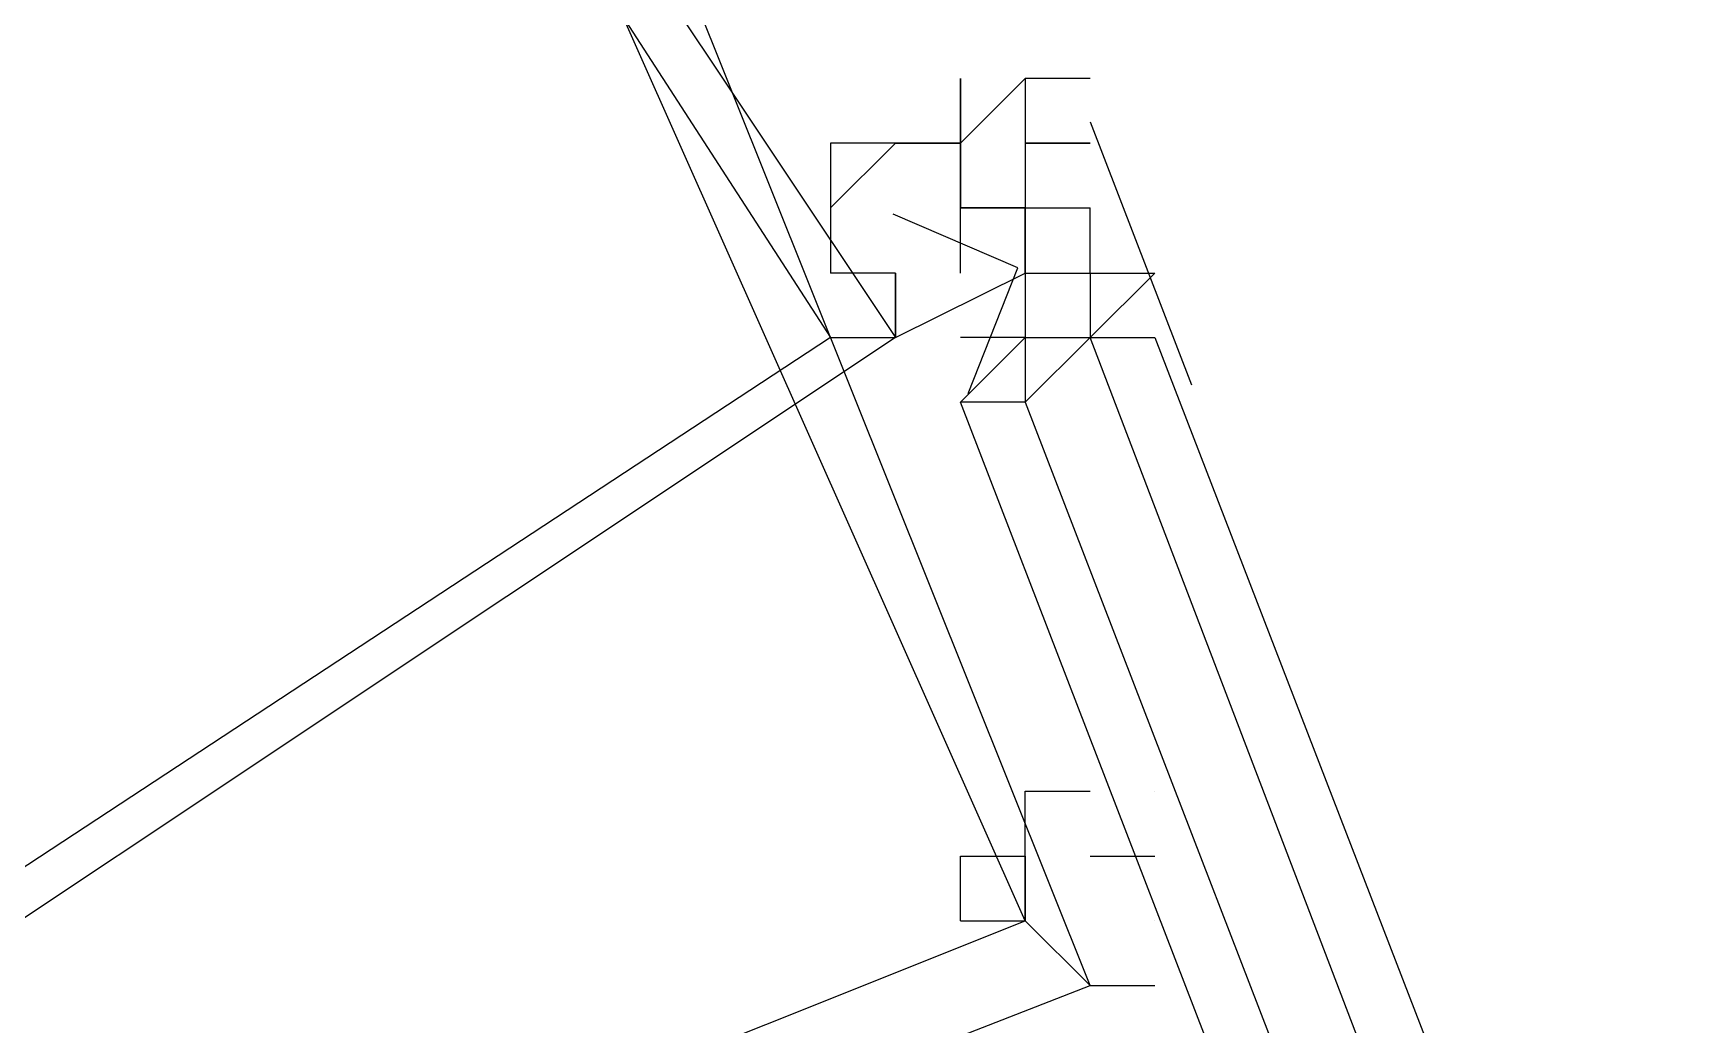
# Model space of a CAD drawing. Header units: feet. Extents: x -84 to 198, y -22 to 181.
# Drawn here: x 121.9293 to 122.27, y 53.0497 to 53.2538 of the extents above; entities that cross this region are included whole.
import ezdxf

# ---------------------------------------------------------------- set-up
doc = ezdxf.new("R2010")
doc.units = ezdxf.units.FT
doc.layers.add('A-LINEA', color=7, linetype='CONTINUOUS')

msp = doc.modelspace()

# ---------------------------------------------------------------- linework, layer by layer
at = {"layer": 'A-LINEA'}
for p, q in [((122.1333, 53.2444), (122.1333, 53.2311)), ((122.1333, 53.2444), (122.1333, 53.2311)), ((122.1333, 53.2444), (122.1333, 53.2444)), ((122.1467, 53.2444), (122.1333, 53.2444)), ((122.1333, 53.2444), (122.1333, 53.2311)), ((122.1333, 53.2444), (122.1333, 53.2311)), ((122.1333, 53.2444), (122.1333, 53.2444)), ((122.1467, 53.2444), (122.1333, 53.2444)), ((122.1467, 53.2355), (122.1675, 53.1814)), ((122.1467, 53.2355), (122.1675, 53.1814)), ((122.0933, 53.2311), (122.0933, 53.2311)), ((122.0933, 53.2311), (122.0933, 53.2311)), ((122.0933, 53.2311), (122.0933, 53.2311)), ((122.0933, 53.2311), (122.0933, 53.2311)), ((122.1067, 53.2311), (122.1067, 53.2311)), ((122.1067, 53.2311), (122.1067, 53.2311)), ((122.1067, 53.2311), (122.12, 53.2311)), ((122.1067, 53.2311), (122.1067, 53.2311)), ((122.1067, 53.2311), (122.12, 53.2311)), ((122.1067, 53.2311), (122.1067, 53.2311)), ((122.12, 53.2311), (122.1067, 53.2311)), ((122.12, 53.2311), (122.1067, 53.2311)), ((122.1067, 53.2311), (122.1067, 53.2311)), ((122.1067, 53.2311), (122.1067, 53.2311)), ((122.1067, 53.2311), (122.1067, 53.2311)), ((122.1067, 53.2311), (122.1067, 53.2311)), ((122.1067, 53.2311), (122.12, 53.2311)), ((122.1067, 53.2311), (122.1067, 53.2311)), ((122.1067, 53.2311), (122.12, 53.2311)), ((122.1067, 53.2311), (122.1067, 53.2311)), ((122.12, 53.2311), (122.1067, 53.2311)), ((122.12, 53.2311), (122.1067, 53.2311)), ((122.1067, 53.2311), (122.1067, 53.2311)), ((122.1067, 53.2311), (122.1067, 53.2311)), ((122.12, 53.2311), (122.12, 53.2311)), ((122.12, 53.2311), (122.12, 53.2311)), ((122.12, 53.2311), (122.12, 53.2311)), ((122.12, 53.2311), (122.12, 53.2311)), ((122.12, 53.2311), (122.12, 53.2311)), ((122.12, 53.2311), (122.12, 53.2311)), ((122.12, 53.2311), (122.12, 53.2311)), ((122.12, 53.2311), (122.12, 53.2311)), ((122.12, 53.2311), (122.12, 53.2311)), ((122.12, 53.2311), (122.12, 53.2311)), ((122.12, 53.2311), (122.12, 53.2311)), ((122.12, 53.2311), (122.12, 53.2311)), ((122.12, 53.2311), (122.12, 53.2311)), ((122.12, 53.2311), (122.12, 53.2311)), ((122.12, 53.2311), (122.12, 53.2311)), ((122.12, 53.2311), (122.12, 53.2311)), ((122.12, 53.2311), (122.12, 53.2311)), ((122.12, 53.2311), (122.12, 53.2311)), ((122.12, 53.2311), (122.12, 53.2178)), ((122.12, 53.2311), (122.12, 53.2311)), ((122.12, 53.2311), (122.12, 53.2311)), ((122.12, 53.2311), (122.12, 53.2311)), ((122.12, 53.2311), (122.12, 53.2311)), ((122.12, 53.2178), (122.12, 53.2311)), ((122.12, 53.2311), (122.12, 53.2311)), ((122.12, 53.2311), (122.12, 53.2311)), ((122.12, 53.2311), (122.12, 53.2311)), ((122.12, 53.2311), (122.12, 53.2311)), ((122.12, 53.2311), (122.12, 53.2311)), ((122.12, 53.2311), (122.12, 53.2311)), ((122.12, 53.2311), (122.12, 53.2311)), ((122.12, 53.2311), (122.12, 53.2311)), ((122.12, 53.2311), (122.12, 53.2311)), ((122.12, 53.2311), (122.12, 53.2311)), ((122.12, 53.2311), (122.12, 53.2311)), ((122.12, 53.2311), (122.12, 53.2311)), ((122.12, 53.2311), (122.12, 53.2311)), ((122.12, 53.2311), (122.12, 53.2311)), ((122.12, 53.2311), (122.12, 53.2311)), ((122.12, 53.2311), (122.12, 53.2311)), ((122.12, 53.2311), (122.12, 53.2311)), ((122.12, 53.2311), (122.12, 53.2311)), ((122.12, 53.2311), (122.12, 53.2311)), ((122.12, 53.2311), (122.12, 53.2311)), ((122.12, 53.2311), (122.12, 53.2311)), ((122.12, 53.2311), (122.12, 53.2178)), ((122.12, 53.2311), (122.12, 53.2311)), ((122.12, 53.2311), (122.12, 53.2311)), ((122.12, 53.2311), (122.12, 53.2311)), ((122.12, 53.2311), (122.12, 53.2311)), ((122.12, 53.2178), (122.12, 53.2311)), ((122.12, 53.2311), (122.12, 53.2311)), ((122.12, 53.2311), (122.12, 53.2311)), ((122.12, 53.2311), (122.12, 53.2311)), ((122.1333, 53.2311), (122.1333, 53.2311)), ((122.1333, 53.2311), (122.1467, 53.2311)), ((122.1333, 53.2311), (122.1333, 53.2311)), ((122.1333, 53.2311), (122.1333, 53.2311)), ((122.1333, 53.2311), (122.1333, 53.2311)), ((122.1333, 53.2311), (122.1333, 53.2311)), ((122.1333, 53.2311), (122.1333, 53.2311)), ((122.1333, 53.2311), (122.1333, 53.2311)), ((122.1333, 53.2311), (122.1333, 53.2178)), ((122.1333, 53.2311), (122.1333, 53.2311)), ((122.1333, 53.2311), (122.1333, 53.2178)), ((122.1333, 53.2311), (122.1333, 53.2311)), ((122.1333, 53.2311), (122.1333, 53.2311)), ((122.1333, 53.2311), (122.1333, 53.2311)), ((122.1333, 53.2311), (122.1333, 53.2311)), ((122.1333, 53.2311), (122.1333, 53.2311)), ((122.1333, 53.2311), (122.1333, 53.2311)), ((122.1333, 53.2311), (122.1333, 53.2311)), ((122.1333, 53.2311), (122.1333, 53.2311)), ((122.1333, 53.2311), (122.1333, 53.2311)), ((122.1333, 53.2311), (122.1333, 53.2311)), ((122.1333, 53.2311), (122.1333, 53.2311)), ((122.1333, 53.2311), (122.1333, 53.2311)), ((122.1333, 53.2311), (122.1333, 53.2311)), ((122.1333, 53.2311), (122.1333, 53.2311)), ((122.1333, 53.2311), (122.1333, 53.2311)), ((122.1333, 53.2311), (122.1467, 53.2311)), ((122.1333, 53.2311), (122.1333, 53.2311)), ((122.1333, 53.2311), (122.1333, 53.2311)), ((122.1333, 53.2311), (122.1333, 53.2311)), ((122.1333, 53.2311), (122.1333, 53.2311)), ((122.1333, 53.2311), (122.1333, 53.2311)), ((122.1333, 53.2311), (122.1333, 53.2311)), ((122.1333, 53.2311), (122.1333, 53.2178)), ((122.1333, 53.2311), (122.1333, 53.2311)), ((122.1333, 53.2311), (122.1333, 53.2178)), ((122.1333, 53.2311), (122.1333, 53.2311)), ((122.1333, 53.2311), (122.1333, 53.2311)), ((122.1333, 53.2311), (122.1333, 53.2311)), ((122.1333, 53.2311), (122.1333, 53.2311)), ((122.1333, 53.2311), (122.1333, 53.2311)), ((122.1333, 53.2311), (122.1333, 53.2311)), ((122.1333, 53.2311), (122.1333, 53.2311)), ((122.1333, 53.2311), (122.1333, 53.2311)), ((122.1333, 53.2311), (122.1333, 53.2311)), ((122.1333, 53.2311), (122.1333, 53.2311)), ((122.1333, 53.2311), (122.1333, 53.2311)), ((122.1333, 53.2311), (122.1333, 53.2311)), ((122.1333, 53.2311), (122.1333, 53.2311)), ((122.1333, 53.2311), (122.1333, 53.2311)), ((122.1467, 53.2311), (122.1467, 53.2311)), ((122.1467, 53.2311), (122.1467, 53.2311)), ((122.1467, 53.2311), (122.1467, 53.2311)), ((122.1467, 53.2311), (122.1467, 53.2311)), ((122.1467, 53.2311), (122.1467, 53.2311)), ((122.1467, 53.2311), (122.1467, 53.2311)), ((122.1467, 53.2311), (122.1467, 53.2311)), ((122.1467, 53.2311), (122.1467, 53.2311)), ((122.1467, 53.2311), (122.1467, 53.2311)), ((122.1467, 53.2311), (122.1467, 53.2311)), ((122.1467, 53.2311), (122.1467, 53.2311)), ((122.1467, 53.2311), (122.1467, 53.2311)), ((122.1467, 53.2311), (122.1467, 53.2311)), ((122.1467, 53.2311), (122.1467, 53.2311)), ((122.1467, 53.2311), (122.1467, 53.2311)), ((122.1467, 53.2311), (122.1467, 53.2311)), ((122.12, 53.2178), (122.12, 53.2178)), ((122.12, 53.2178), (122.12, 53.2178)), ((122.12, 53.2178), (122.12, 53.2178)), ((122.12, 53.2178), (122.12, 53.2178)), ((122.12, 53.2178), (122.12, 53.2178)), ((122.12, 53.2178), (122.12, 53.2178)), ((122.12, 53.2178), (122.1333, 53.2178)), ((122.12, 53.2178), (122.1333, 53.2178)), ((122.1333, 53.2178), (122.12, 53.2178)), ((122.12, 53.2178), (122.12, 53.2178)), ((122.1333, 53.2178), (122.12, 53.2178)), ((122.12, 53.2178), (122.12, 53.2178)), ((122.12, 53.2178), (122.12, 53.2178)), ((122.12, 53.2178), (122.12, 53.2178)), ((122.12, 53.2178), (122.12, 53.2178)), ((122.12, 53.2178), (122.12, 53.2178)), ((122.12, 53.2178), (122.12, 53.2178)), ((122.12, 53.2178), (122.1333, 53.2178)), ((122.12, 53.2178), (122.1333, 53.2178)), ((122.1333, 53.2178), (122.12, 53.2178)), ((122.12, 53.2178), (122.12, 53.2178)), ((122.1333, 53.2178), (122.12, 53.2178)), ((122.1333, 53.2178), (122.1333, 53.2178)), ((122.1333, 53.2178), (122.1333, 53.2178)), ((122.1333, 53.2178), (122.1333, 53.2044)), ((122.1333, 53.2178), (122.1333, 53.2178)), ((122.1333, 53.2178), (122.1333, 53.2044)), ((122.1333, 53.2178), (122.1333, 53.2178)), ((122.1333, 53.2178), (122.1333, 53.2178)), ((122.1333, 53.2178), (122.1333, 53.2178)), ((122.1333, 53.2178), (122.1333, 53.2178)), ((122.1333, 53.2178), (122.1333, 53.2044)), ((122.1333, 53.2178), (122.1467, 53.2178)), ((122.1333, 53.2178), (122.1333, 53.2178)), ((122.1333, 53.2178), (122.1333, 53.2178)), ((122.1333, 53.2178), (122.1333, 53.2178)), ((122.1333, 53.2178), (122.1333, 53.2178)), ((122.1333, 53.2178), (122.1333, 53.2178)), ((122.1333, 53.2178), (122.1333, 53.2178)), ((122.1333, 53.2178), (122.1333, 53.2178)), ((122.1333, 53.2178), (122.1333, 53.2178)), ((122.1333, 53.2178), (122.1333, 53.2178)), ((122.1333, 53.2178), (122.1333, 53.2178)), ((122.1333, 53.2178), (122.1333, 53.2178)), ((122.1333, 53.2178), (122.1333, 53.2178)), ((122.1333, 53.2178), (122.1333, 53.2178)), ((122.1333, 53.2044), (122.1333, 53.2178)), ((122.1333, 53.2044), (122.1333, 53.2178)), ((122.1333, 53.2044), (122.1333, 53.2178)), ((122.1333, 53.2178), (122.1333, 53.2178)), ((122.1333, 53.2044), (122.1333, 53.2178)), ((122.1333, 53.2044), (122.1333, 53.2178)), ((122.1333, 53.2044), (122.1333, 53.2178)), ((122.1333, 53.2178), (122.1333, 53.2178)), ((122.1333, 53.2178), (122.1333, 53.2178)), ((122.1333, 53.2178), (122.1333, 53.2178)), ((122.1333, 53.2178), (122.1333, 53.2044)), ((122.1333, 53.2178), (122.1333, 53.2178)), ((122.1333, 53.2178), (122.1333, 53.2044)), ((122.1333, 53.2178), (122.1333, 53.2178)), ((122.1333, 53.2178), (122.1333, 53.2178)), ((122.1333, 53.2178), (122.1333, 53.2178)), ((122.1333, 53.2178), (122.1333, 53.2178)), ((122.1333, 53.2178), (122.1333, 53.2044)), ((122.1333, 53.2178), (122.1467, 53.2178)), ((122.1333, 53.2178), (122.1333, 53.2178)), ((122.1333, 53.2178), (122.1333, 53.2178)), ((122.1333, 53.2178), (122.1333, 53.2178)), ((122.1333, 53.2178), (122.1333, 53.2178)), ((122.1333, 53.2178), (122.1333, 53.2178)), ((122.1333, 53.2178), (122.1333, 53.2178)), ((122.1333, 53.2178), (122.1333, 53.2178)), ((122.1333, 53.2178), (122.1333, 53.2178)), ((122.1333, 53.2178), (122.1333, 53.2178)), ((122.1333, 53.2178), (122.1333, 53.2178)), ((122.1333, 53.2178), (122.1333, 53.2178)), ((122.1333, 53.2178), (122.1333, 53.2178)), ((122.1333, 53.2178), (122.1333, 53.2178)), ((122.1333, 53.2044), (122.1333, 53.2178)), ((122.1333, 53.2044), (122.1333, 53.2178)), ((122.1333, 53.2044), (122.1333, 53.2178)), ((122.1333, 53.2178), (122.1333, 53.2178)), ((122.1333, 53.2044), (122.1333, 53.2178)), ((122.1333, 53.2044), (122.1333, 53.2178)), ((122.1333, 53.2044), (122.1333, 53.2178)), ((122.1333, 53.2178), (122.1333, 53.2178)), ((122.1467, 53.2044), (122.1467, 53.2178)), ((122.1467, 53.2178), (122.1467, 53.2178)), ((122.1467, 53.2178), (122.1467, 53.2178)), ((122.1467, 53.2178), (122.1467, 53.2178)), ((122.1467, 53.2178), (122.1467, 53.2178)), ((122.1467, 53.2178), (122.1467, 53.2178)), ((122.1467, 53.2178), (122.1467, 53.2178)), ((122.1467, 53.2178), (122.1467, 53.2178)), ((122.1467, 53.2178), (122.1467, 53.2178)), ((122.1467, 53.2178), (122.1467, 53.2178)), ((122.1467, 53.2178), (122.1467, 53.2178)), ((122.1467, 53.2178), (122.1467, 53.2178)), ((122.1467, 53.2044), (122.1467, 53.2178)), ((122.1467, 53.2044), (122.1467, 53.2178)), ((122.1467, 53.2044), (122.1467, 53.2178)), ((122.1467, 53.2044), (122.1467, 53.2178)), ((122.1467, 53.2044), (122.1467, 53.2178)), ((122.1467, 53.2178), (122.1467, 53.2178)), ((122.1467, 53.2178), (122.1467, 53.2178)), ((122.1467, 53.2178), (122.1467, 53.2178)), ((122.1467, 53.2178), (122.1467, 53.2178)), ((122.1467, 53.2178), (122.1467, 53.2178)), ((122.1467, 53.2178), (122.1467, 53.2178)), ((122.1467, 53.2178), (122.1467, 53.2178)), ((122.1467, 53.2178), (122.1467, 53.2178)), ((122.1467, 53.2178), (122.1467, 53.2178)), ((122.1467, 53.2178), (122.1467, 53.2178)), ((122.1467, 53.2178), (122.1467, 53.2178)), ((122.1467, 53.2044), (122.1467, 53.2178)), ((122.1467, 53.2044), (122.1467, 53.2178)), ((122.1467, 53.2044), (122.1467, 53.2178)), ((122.1467, 53.2044), (122.1467, 53.2178)), ((122.1067, 53.2044), (122.1067, 53.2044)), ((122.1067, 53.2044), (122.1067, 53.2044)), ((122.1333, 53.2044), (122.1333, 53.2044)), ((122.1333, 53.2044), (122.1333, 53.2044)), ((122.1333, 53.2044), (122.1333, 53.2044)), ((122.1333, 53.2044), (122.1467, 53.2044)), ((122.1333, 53.2044), (122.1333, 53.2044)), ((122.1333, 53.2044), (122.1333, 53.2044)), ((122.1333, 53.2044), (122.1333, 53.2044)), ((122.1333, 53.2044), (122.1333, 53.2044)), ((122.1333, 53.2044), (122.1333, 53.1911)), ((122.1333, 53.2044), (122.1333, 53.2044)), ((122.1333, 53.2044), (122.1333, 53.2044)), ((122.1333, 53.2044), (122.1467, 53.2044)), ((122.1333, 53.2044), (122.1333, 53.2044)), ((122.1333, 53.2044), (122.1333, 53.2044)), ((122.1333, 53.2044), (122.1467, 53.2044)), ((122.1333, 53.2044), (122.1467, 53.2044)), ((122.1333, 53.2044), (122.1467, 53.2044)), ((122.1333, 53.2044), (122.1333, 53.2044)), ((122.1333, 53.2044), (122.1333, 53.2044)), ((122.1333, 53.2044), (122.1333, 53.2044)), ((122.1333, 53.2044), (122.1333, 53.2044)), ((122.1333, 53.2044), (122.1333, 53.2044)), ((122.1333, 53.2044), (122.1333, 53.2044)), ((122.1333, 53.2044), (122.1333, 53.2044)), ((122.1333, 53.2044), (122.1333, 53.2044)), ((122.1333, 53.2044), (122.1467, 53.2044)), ((122.1333, 53.2044), (122.1333, 53.2044)), ((122.1333, 53.2044), (122.1333, 53.2044)), ((122.1333, 53.2044), (122.1333, 53.2044)), ((122.1333, 53.2044), (122.1333, 53.2044)), ((122.1333, 53.2044), (122.1333, 53.1911)), ((122.1333, 53.2044), (122.1333, 53.2044)), ((122.1333, 53.2044), (122.1333, 53.2044)), ((122.1333, 53.2044), (122.1467, 53.2044)), ((122.1333, 53.2044), (122.1333, 53.2044)), ((122.1333, 53.2044), (122.1333, 53.2044)), ((122.1333, 53.2044), (122.1467, 53.2044)), ((122.1333, 53.2044), (122.1467, 53.2044)), ((122.1333, 53.2044), (122.1467, 53.2044)), ((122.1333, 53.2044), (122.1333, 53.2044)), ((122.1333, 53.2044), (122.1333, 53.2044)), ((122.1333, 53.2044), (122.1333, 53.2044)), ((122.1333, 53.2044), (122.1333, 53.2044)), ((122.1333, 53.2044), (122.1333, 53.2044)), ((122.1467, 53.2044), (122.16, 53.2044)), ((122.1467, 53.2044), (122.1467, 53.2044)), ((122.1467, 53.2044), (122.1467, 53.1911)), ((122.1467, 53.2044), (122.1467, 53.2044)), ((122.1467, 53.2044), (122.1467, 53.2044)), ((122.1467, 53.2044), (122.1467, 53.2044)), ((122.1467, 53.2044), (122.1467, 53.2044)), ((122.1467, 53.2044), (122.1467, 53.2044)), ((122.1467, 53.2044), (122.1467, 53.2044)), ((122.1467, 53.2044), (122.1467, 53.2044)), ((122.1467, 53.2044), (122.1467, 53.2044)), ((122.1467, 53.2044), (122.1467, 53.2044)), ((122.1467, 53.2044), (122.1467, 53.2044)), ((122.1467, 53.2044), (122.1467, 53.2044)), ((122.1467, 53.2044), (122.1467, 53.2044)), ((122.1467, 53.2044), (122.1467, 53.2044)), ((122.1467, 53.2044), (122.1467, 53.2044)), ((122.1467, 53.2044), (122.1467, 53.2044)), ((122.1467, 53.2044), (122.1467, 53.2044)), ((122.16, 53.2044), (122.1467, 53.1911)), ((122.1467, 53.2044), (122.1467, 53.2044)), ((122.1467, 53.2044), (122.1467, 53.2044)), ((122.1467, 53.2044), (122.1467, 53.2044)), ((122.16, 53.2044), (122.1467, 53.1911)), ((122.1467, 53.2044), (122.1467, 53.2044)), ((122.1467, 53.2044), (122.1467, 53.2044)), ((122.1467, 53.2044), (122.1467, 53.2044)), ((122.1467, 53.2044), (122.1467, 53.2044)), ((122.1467, 53.2044), (122.1467, 53.2044)), ((122.1467, 53.2044), (122.1467, 53.2044)), ((122.1467, 53.2044), (122.1467, 53.2044)), ((122.1467, 53.2044), (122.1467, 53.2044)), ((122.1467, 53.2044), (122.16, 53.2044)), ((122.1467, 53.2044), (122.1467, 53.2044)), ((122.1467, 53.2044), (122.1467, 53.1911)), ((122.1467, 53.2044), (122.1467, 53.2044)), ((122.1467, 53.2044), (122.1467, 53.2044)), ((122.1467, 53.2044), (122.1467, 53.2044)), ((122.1467, 53.2044), (122.1467, 53.2044)), ((122.1467, 53.2044), (122.1467, 53.2044)), ((122.1467, 53.2044), (122.1467, 53.2044)), ((122.1467, 53.2044), (122.1467, 53.2044)), ((122.1467, 53.2044), (122.1467, 53.2044)), ((122.1467, 53.2044), (122.1467, 53.2044)), ((122.1467, 53.2044), (122.1467, 53.2044)), ((122.1467, 53.2044), (122.1467, 53.2044)), ((122.1467, 53.2044), (122.1467, 53.2044)), ((122.1467, 53.2044), (122.1467, 53.2044)), ((122.1467, 53.2044), (122.1467, 53.2044)), ((122.1467, 53.2044), (122.1467, 53.2044)), ((122.1467, 53.2044), (122.1467, 53.2044)), ((122.16, 53.2044), (122.1467, 53.1911)), ((122.1467, 53.2044), (122.1467, 53.2044)), ((122.1467, 53.2044), (122.1467, 53.2044)), ((122.1467, 53.2044), (122.1467, 53.2044)), ((122.16, 53.2044), (122.1467, 53.1911)), ((122.1467, 53.2044), (122.1467, 53.2044)), ((122.1467, 53.2044), (122.1467, 53.2044)), ((122.1467, 53.2044), (122.1467, 53.2044)), ((122.1467, 53.2044), (122.1467, 53.2044)), ((122.1467, 53.2044), (122.1467, 53.2044)), ((122.1467, 53.2044), (122.1467, 53.2044)), ((122.1467, 53.2044), (122.1467, 53.2044)), ((122.1467, 53.2044), (122.1467, 53.2044)), ((122.16, 53.2044), (122.16, 53.2044)), ((122.16, 53.2044), (122.16, 53.2044)), ((122.12, 53.1911), (122.12, 53.1911)), ((122.12, 53.1911), (122.12, 53.1911)), ((122.12, 53.1911), (122.12, 53.1911)), ((122.12, 53.1911), (122.12, 53.1911)), ((122.1333, 53.1911), (122.12, 53.1911)), ((122.12, 53.1911), (122.12, 53.1911)), ((122.12, 53.1911), (122.12, 53.1911)), ((122.12, 53.1911), (122.12, 53.1911)), ((122.12, 53.1911), (122.12, 53.1911)), ((122.1333, 53.1911), (122.12, 53.1911)), ((122.1333, 53.1911), (122.1467, 53.1911)), ((122.1333, 53.1911), (122.1333, 53.1911)), ((122.1333, 53.1911), (122.1333, 53.1911)), ((122.1333, 53.1911), (122.1333, 53.1911)), ((122.1333, 53.1911), (122.1333, 53.1911)), ((122.1333, 53.1911), (122.1333, 53.1911)), ((122.1333, 53.1911), (122.1333, 53.1911)), ((122.1333, 53.1911), (122.1333, 53.1778)), ((122.1333, 53.1911), (122.1333, 53.1911)), ((122.1333, 53.1911), (122.1333, 53.1911)), ((122.1333, 53.1911), (122.1333, 53.1911)), ((122.1333, 53.1911), (122.1333, 53.1911)), ((122.1333, 53.1911), (122.1333, 53.1911)), ((122.1333, 53.1911), (122.1333, 53.1911)), ((122.1333, 53.1911), (122.1333, 53.1911)), ((122.1333, 53.1911), (122.1333, 53.1911)), ((122.1333, 53.1911), (122.1333, 53.1911)), ((122.1333, 53.1911), (122.1333, 53.1911)), ((122.1333, 53.1911), (122.1333, 53.1911)), ((122.1333, 53.1911), (122.1333, 53.1911)), ((122.1333, 53.1911), (122.1333, 53.1911)), ((122.1333, 53.1911), (122.1333, 53.1911)), ((122.1333, 53.1911), (122.1333, 53.1911)), ((122.1333, 53.1911), (122.1333, 53.1911)), ((122.1333, 53.1911), (122.1333, 53.1911)), ((122.1333, 53.1911), (122.1333, 53.1911)), ((122.1333, 53.1911), (122.1467, 53.1911)), ((122.1333, 53.1911), (122.1333, 53.1911)), ((122.1333, 53.1911), (122.1333, 53.1911)), ((122.1333, 53.1911), (122.1333, 53.1911)), ((122.1333, 53.1911), (122.1333, 53.1911)), ((122.1333, 53.1911), (122.1333, 53.1911)), ((122.1333, 53.1911), (122.1333, 53.1911)), ((122.1333, 53.1911), (122.1333, 53.1778)), ((122.1333, 53.1911), (122.1333, 53.1911)), ((122.1333, 53.1911), (122.1333, 53.1911)), ((122.1333, 53.1911), (122.1333, 53.1911)), ((122.1333, 53.1911), (122.1333, 53.1911)), ((122.1333, 53.1911), (122.1333, 53.1911)), ((122.1333, 53.1911), (122.1333, 53.1911)), ((122.1333, 53.1911), (122.1333, 53.1911)), ((122.1333, 53.1911), (122.1333, 53.1911)), ((122.1333, 53.1911), (122.1333, 53.1911)), ((122.1333, 53.1911), (122.1333, 53.1911)), ((122.1333, 53.1911), (122.1333, 53.1911)), ((122.1333, 53.1911), (122.1333, 53.1911)), ((122.1333, 53.1911), (122.1333, 53.1911)), ((122.1333, 53.1911), (122.1333, 53.1911)), ((122.1333, 53.1911), (122.1333, 53.1911)), ((122.1333, 53.1911), (122.1333, 53.1911)), ((122.1333, 53.1911), (122.1333, 53.1911)), ((122.1333, 53.1911), (122.1333, 53.1911)), ((122.1467, 53.1911), (122.1467, 53.1911)), ((122.1467, 53.1911), (122.1467, 53.1911)), ((122.1467, 53.1911), (122.1467, 53.1911)), ((122.1467, 53.1911), (122.1467, 53.1911)), ((122.1467, 53.1911), (122.1467, 53.1911)), ((122.1467, 53.1911), (122.1467, 53.1911)), ((122.1467, 53.1911), (122.1467, 53.1911)), ((122.1467, 53.1911), (122.1467, 53.1911)), ((122.1467, 53.1911), (122.1467, 53.1911)), ((122.1467, 53.1911), (122.1467, 53.1911)), ((122.1467, 53.1911), (122.1467, 53.1911)), ((122.1467, 53.1911), (122.1467, 53.1911)), ((122.1467, 53.1911), (122.1467, 53.1911)), ((122.1467, 53.1911), (122.1467, 53.1911)), ((122.1467, 53.1911), (122.1467, 53.1911)), ((122.1467, 53.1911), (122.1467, 53.1911)), ((122.1467, 53.1911), (122.1467, 53.1911)), ((122.1467, 53.1911), (122.1467, 53.1911)), ((122.1467, 53.1911), (122.1467, 53.1911)), ((122.1467, 53.1911), (122.1467, 53.1911)), ((122.1467, 53.1911), (122.1467, 53.1911)), ((122.1467, 53.1911), (122.1467, 53.1911)), ((122.1467, 53.1911), (122.1467, 53.1911)), ((122.1467, 53.1911), (122.1467, 53.1911)), ((122.1467, 53.1911), (122.1467, 53.1911)), ((122.1467, 53.1911), (122.1467, 53.1911)), ((122.1467, 53.1911), (122.1467, 53.1911)), ((122.1467, 53.1911), (122.1467, 53.1911)), ((122.1467, 53.1911), (122.1467, 53.1911)), ((122.1467, 53.1911), (122.1467, 53.1911)), ((122.1467, 53.1911), (122.1467, 53.1911)), ((122.1467, 53.1911), (122.1467, 53.1911)), ((122.1467, 53.1911), (122.1467, 53.1911)), ((122.1467, 53.1911), (122.1467, 53.1911)), ((122.1467, 53.1911), (122.1467, 53.1911)), ((122.1467, 53.1911), (122.1467, 53.1911)), ((122.1467, 53.1911), (122.1467, 53.1911)), ((122.1467, 53.1911), (122.1467, 53.1911)), ((122.16, 53.1911), (122.16, 53.1911)), ((122.16, 53.1911), (122.16, 53.1911)), ((122.16, 53.1911), (122.16, 53.1911)), ((122.16, 53.1911), (122.16, 53.1911)), ((122.16, 53.1911), (122.16, 53.1911)), ((122.16, 53.1911), (122.16, 53.1911)), ((122.16, 53.1911), (122.16, 53.1911)), ((122.16, 53.1911), (122.16, 53.1911)), ((122.12, 53.1778), (122.12, 53.1778)), ((122.12, 53.1778), (122.12, 53.1778)), ((122.12, 53.1778), (122.12, 53.1778)), ((122.12, 53.1778), (122.12, 53.1778)), ((122.12, 53.1778), (122.12, 53.1778)), ((122.12, 53.1778), (122.12, 53.1778)), ((122.12, 53.1778), (122.12, 53.1778)), ((122.1333, 53.1778), (122.12, 53.1778)), ((122.12, 53.1778), (122.12, 53.1778)), ((122.12, 53.1778), (122.12, 53.1778)), ((122.12, 53.1778), (122.12, 53.1778)), ((122.12, 53.1778), (122.12, 53.1778)), ((122.12, 53.1778), (122.12, 53.1778)), ((122.12, 53.1778), (122.12, 53.1778)), ((122.12, 53.1778), (122.12, 53.1778)), ((122.1333, 53.1778), (122.12, 53.1778)), ((122.1333, 53.1778), (122.1333, 53.1778)), ((122.1333, 53.1778), (122.1333, 53.1778)), ((122.16, 53.0978), (122.16, 53.0978)), ((122.16, 53.0978), (122.16, 53.0978)), ((122.1333, 53.0711), (122.1333, 53.0711)), ((122.1333, 53.0711), (122.1333, 53.0711))]:
    msp.add_line(p, q, dxfattribs=at)
for points in [[(121.6267, 52.8711), (121.4667, 53.1111), (121.9467, 53.4311), (122.1067, 53.1911), (121.6267, 52.8711)], [(121.6267, 52.8711), (121.4667, 53.1111), (121.9467, 53.4311), (122.1067, 53.1911), (121.6267, 52.8711)], [(121.6267, 52.8844), (121.48, 53.0978), (121.9467, 53.4178), (122.0933, 53.1911), (121.6267, 52.8844)], [(121.6267, 52.8844), (121.48, 53.0978), (121.9467, 53.4178), (122.0933, 53.1911), (121.6267, 52.8844)], [(121.4933, 53.1244), (121.6, 52.8444), (122.1467, 53.0578), (122.04, 53.3244), (121.4933, 53.1244)], [(121.4933, 53.1244), (121.6, 52.8444), (122.1467, 53.0578), (122.04, 53.3244), (121.4933, 53.1244)], [(121.5067, 53.1111), (121.6, 52.8578), (122.1333, 53.0711), (122.0267, 53.3111), (121.5067, 53.1111)], [(121.5067, 53.1111), (121.6, 52.8578), (122.1333, 53.0711), (122.0267, 53.3111), (121.5067, 53.1111)], [(122.1333, 53.2444), (122.12, 53.2311), (122.12, 53.2444), (122.12, 53.2311), (122.1067, 53.2311), (122.0933, 53.2178)], [(122.1333, 53.2444), (122.12, 53.2311), (122.12, 53.2444), (122.12, 53.2311), (122.1067, 53.2311), (122.0933, 53.2178)], [(122.1067, 53.2311), (122.1067, 53.2311), (122.1067, 53.2311), (122.0933, 53.2311), (122.0933, 53.2311), (122.0933, 53.2044), (122.0933, 53.2044), (122.0933, 53.2044), (122.0933, 53.2044), (122.0933, 53.2044), (122.0933, 53.2044), (122.0933, 53.2044)], [(122.1067, 53.2311), (122.1067, 53.2311), (122.1067, 53.2311), (122.0933, 53.2311), (122.0933, 53.2311), (122.0933, 53.2044), (122.0933, 53.2044), (122.0933, 53.2044), (122.0933, 53.2044), (122.0933, 53.2044), (122.0933, 53.2044), (122.0933, 53.2044)], [(122.1467, 53.2311), (122.1333, 53.2311), (122.1333, 53.2178)], [(122.1467, 53.2311), (122.1333, 53.2311), (122.1333, 53.2178)], [(122.1216, 53.1796), (122.1318, 53.2055), (122.1062, 53.2165)], [(122.1216, 53.1796), (122.1318, 53.2055), (122.1062, 53.2165)], [(122.12, 53.2044), (122.12, 53.2178), (122.12, 53.2178), (122.12, 53.2178)], [(122.12, 53.2044), (122.12, 53.2178), (122.12, 53.2178), (122.12, 53.2178)], [(122.0933, 53.1911), (122.0933, 53.1911), (122.1067, 53.1911), (122.1067, 53.1911), (122.1067, 53.2044), (122.1067, 53.2044), (122.1067, 53.1911), (122.1067, 53.1911), (122.1333, 53.2044), (122.1333, 53.2044), (122.1333, 53.2044)], [(122.1067, 53.2044), (122.0933, 53.2044), (122.0933, 53.2044), (122.0933, 53.2044)], [(122.0933, 53.1911), (122.0933, 53.1911), (122.1067, 53.1911), (122.1067, 53.1911), (122.1067, 53.2044), (122.1067, 53.2044), (122.1067, 53.1911), (122.1067, 53.1911), (122.1333, 53.2044), (122.1333, 53.2044), (122.1333, 53.2044)], [(122.1067, 53.2044), (122.0933, 53.2044), (122.0933, 53.2044), (122.0933, 53.2044)], [(122.1333, 53.1911), (122.1333, 53.1778), (123.3733, 49.9644), (123.36, 49.9644), (122.12, 53.1778), (122.1333, 53.1911)], [(122.12, 53.1778), (122.1333, 53.1911), (122.1333, 53.1778), (122.1467, 53.1911), (122.16, 53.1911)], [(122.1333, 53.1911), (122.1333, 53.1778), (123.3733, 49.9644), (123.36, 49.9644), (122.12, 53.1778), (122.1333, 53.1911)], [(122.12, 53.1778), (122.1333, 53.1911), (122.1333, 53.1778), (122.1467, 53.1911), (122.16, 53.1911)], [(122.16, 53.1911), (123.4, 49.9778), (123.3867, 49.9644), (123.3733, 49.9778), (122.1467, 53.1911), (122.16, 53.1911)], [(122.16, 53.1911), (123.4, 49.9778), (123.3867, 49.9644), (123.3733, 49.9778), (122.1467, 53.1911), (122.16, 53.1911)], [(122.12, 53.0711), (122.12, 53.0844), (122.1333, 53.0844), (122.1333, 53.0711), (122.1333, 53.0844), (122.1333, 53.0844), (122.1333, 53.0978), (122.1333, 53.0978), (122.1467, 53.0978), (122.1467, 53.0978), (122.1467, 53.0978)], [(122.12, 53.0711), (122.12, 53.0844), (122.1333, 53.0844), (122.1333, 53.0711), (122.1333, 53.0844), (122.1333, 53.0844), (122.1333, 53.0978), (122.1333, 53.0978), (122.1467, 53.0978), (122.1467, 53.0978), (122.1467, 53.0978)], [(122.1467, 53.0844), (122.16, 53.0844), (122.16, 53.0844)], [(122.1467, 53.0844), (122.16, 53.0844), (122.16, 53.0844)], [(122.12, 53.0711), (122.1333, 53.0711), (122.1333, 53.0711), (122.1333, 53.0711), (122.1333, 53.0711), (122.1333, 53.0711), (122.1467, 53.0578), (122.1467, 53.0578), (122.16, 53.0578), (122.16, 53.0578)], [(122.12, 53.0711), (122.1333, 53.0711), (122.1333, 53.0711), (122.1333, 53.0711), (122.1333, 53.0711), (122.1333, 53.0711), (122.1467, 53.0578), (122.1467, 53.0578), (122.16, 53.0578), (122.16, 53.0578)], [(122.16, 53.0711), (122.16, 53.0711), (122.16, 53.0711)], [(122.16, 53.0711), (122.16, 53.0711), (122.16, 53.0711)]]:
    msp.add_lwpolyline(points, dxfattribs=at)
msp.add_lwpolyline([(122.1333, 53.0711), (122.1333, 53.0711), (122.1333, 53.0711), (122.1333, 53.0711)], close=True, dxfattribs=at)
msp.add_lwpolyline([(122.1333, 53.0711), (122.1333, 53.0711), (122.1333, 53.0711), (122.1333, 53.0711)], close=True, dxfattribs=at)

doc.saveas('drawing.dxf')
